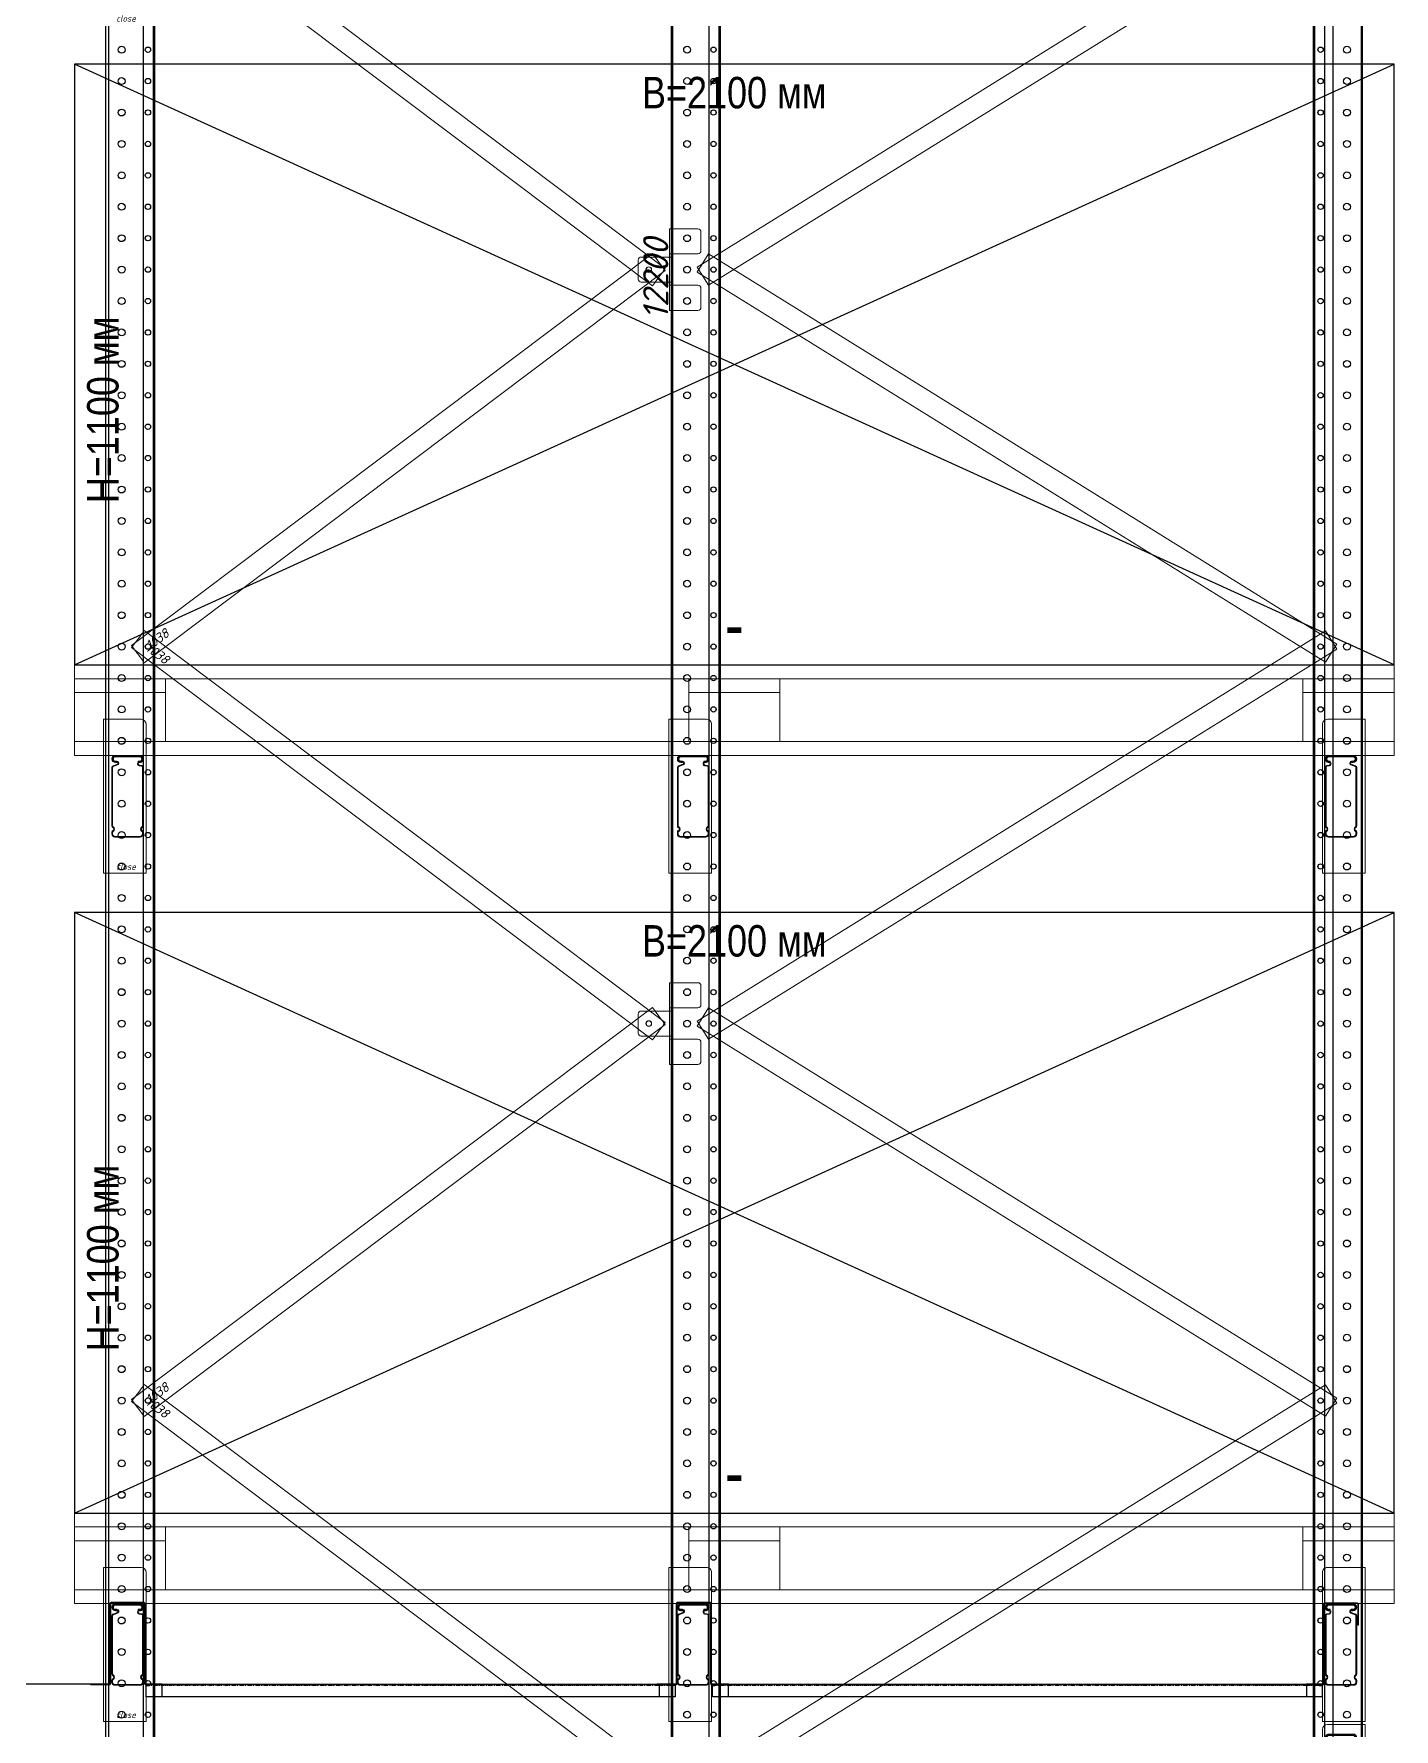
# Model space of a CAD drawing. Header units: millimetres. Extents: x 2140 to 223837, y 2113 to 170313.
# Drawn here: x 199643 to 201807, y 113522 to 116220 of the extents above; entities that cross this region are included whole.
import ezdxf

# ---------------------------------------------------------------- set-up
doc = ezdxf.new("R2010")
doc.units = ezdxf.units.MM
doc.linetypes.add('PHANTOM', pattern=[12.7, 6.35, -1.27, 1.27, -1.27, 1.27, -1.27])
doc.layers.add('0_ANNOT_Dimensions', color=7, linetype='Continuous')
doc.layers.add('2.Стойка', color=7, linetype='Continuous')
for name, color, linetype, lineweight in [('1.Балка', 5, 'Continuous', 0), ('20.Груз', 7, 'Continuous', 0), ('25.Размера', 7, 'Continuous', 0), ('42.Наращиватель рамы', 7, 'Continuous', 0), ('7.Поддон', 32, 'Continuous', 0), ('9.Раскосы', 7, 'Continuous', 0)]:
    doc.layers.add(name, color=color, linetype=linetype, lineweight=lineweight)
doc.styles.add('Arial Narrow', font='ARIALN.TTF')
doc.styles.add('GOST', font='isocpeur.ttf')
doc.styles.add('Курсив', font='isocpeui.ttf')
doc.dimstyles.new('80', dxfattribs={"dimtxt": 80, "dimasz": 80, "dimexe": 0.18, "dimexo": 0, "dimgap": 20, "dimtad": 1, "dimdec": 0, "dimzin": 0, "dimdsep": 46, "dimtxsty": 'Курсив', "dimcen": 0.09, "dimadec": 0, "dimazin": 0, "dimtfac": 1, "dimtdec": 0, "dimtofl": 0, "dimtmove": 0, "dimatfit": 3, "dimfxl": 0.18, "dimtolj": 1, "dimtzin": 0, "dimarcsym": 0})
doc.dimstyles.new('blok40', dxfattribs={"dimtxt": 40, "dimasz": 80, "dimexe": 0.18, "dimexo": 0, "dimgap": 5, "dimtad": 1, "dimtoh": 1, "dimdec": 0, "dimzin": 0, "dimdsep": 46, "dimtxsty": 'GOST', "dimblk": 'NONE', "dimcen": 0.09, "dimse1": 1, "dimse2": 1, "dimsd1": 1, "dimsd2": 1, "dimadec": 0, "dimazin": 0, "dimtfac": 1, "dimtdec": 0, "dimtofl": 0, "dimtmove": 0, "dimatfit": 2, "dimldrblk": 'NONE', "dimfxl": 0.18, "dimtolj": 1, "dimtzin": 0, "dimarcsym": 0})
doc.dimstyles.new('Рзм блок', dxfattribs={"dimtxt": 40, "dimasz": 80, "dimexe": 0.18, "dimexo": 0, "dimgap": 5, "dimtad": 1, "dimtoh": 1, "dimdec": 0, "dimzin": 0, "dimdsep": 46, "dimtxsty": 'Курсив', "dimblk": 'NONE', "dimcen": 0.09, "dimse1": 1, "dimse2": 1, "dimsd1": 1, "dimsd2": 1, "dimadec": 0, "dimazin": 0, "dimtfac": 1, "dimtdec": 0, "dimtofl": 0, "dimtmove": 0, "dimatfit": 2, "dimldrblk": 'NONE', "dimfxl": 0.18, "dimtolj": 1, "dimtzin": 0, "dimarcsym": 0})

# ---------------------------------------------------------------- blocks, each defined once
blk = doc.blocks.new('*D453')
at = {"layer": 'Defpoints', "color": 0, "linetype": 'ByBlock', "transparency": 16777216}
for p in [(0, 12204), (0, 12204), (0, 4)]:
    blk.add_point(p, dxfattribs=at)
at = {"layer": 'Defpoints', "color": 0, "linetype": 'ByBlock', "transparency": 16777216, "insert": (-25, 6104), "char_height": 40, "attachment_point": 5, "rotation": 90, "style": 'Курсив'}
blk.add_mtext('\\A1;12200', dxfattribs=at)
blk = doc.blocks.new('_None')
blk = doc.blocks.new('*U515')
at = {"color": 0, "linetype": 'Continuous', "lineweight": 25}
for p, q in [((0, 0), (0, 12200)), ((4.5, 0), (4.5, 12200)), ((60.1, 0), (60.1, 12200)), ((76, 0), (76, 12200)), ((78, 0), (78, 12200))]:
    blk.add_line(p, q, dxfattribs=at)
for centre, radius in [((25, 6465), 5.5), ((67, 6465), 4.25), ((25, 6415), 5.5), ((67, 6415), 4.25), ((25, 6365), 5.5), ((67, 6365), 4.25), ((25, 6315), 5.5), ((67, 6315), 4.25), ((25, 6265), 5.5), ((67, 6265), 4.25), ((25, 6215), 5.5), ((67, 6215), 4.25), ((25, 6165), 5.5), ((67, 6165), 4.25), ((25, 6115), 5.5), ((67, 6115), 4.25), ((25, 6065), 5.5), ((67, 6065), 4.25), ((25, 6015), 5.5), ((67, 6015), 4.25), ((25, 5965), 5.5), ((67, 5965), 4.25), ((25, 5915), 5.5), ((67, 5915), 4.25), ((25, 5865), 5.5), ((67, 5865), 4.25), ((25, 5815), 5.5), ((67, 5815), 4.25), ((25, 5765), 5.5), ((67, 5765), 4.25), ((25, 5715), 5.5), ((67, 5715), 4.25), ((25, 5665), 5.5), ((67, 5665), 4.25), ((25, 5615), 5.5), ((67, 5615), 4.25), ((25, 5565), 5.5), ((67, 5565), 4.25), ((25, 5515), 5.5), ((67, 5515), 4.25), ((25, 5465), 5.5), ((67, 5465), 4.25), ((25, 5415), 5.5), ((67, 5415), 4.25), ((25, 5365), 5.5), ((67, 5365), 4.25), ((25, 5315), 5.5), ((67, 5315), 4.25), ((25, 5265), 5.5), ((67, 5265), 4.25), ((25, 5215), 5.5), ((67, 5215), 4.25), ((25, 5165), 5.5), ((67, 5165), 4.25), ((25, 5115), 5.5), ((67, 5115), 4.25), ((25, 5065), 5.5), ((67, 5065), 4.25), ((25, 5015), 5.5), ((67, 5015), 4.25), ((25, 4965), 5.5), ((67, 4965), 4.25), ((25, 4915), 5.5), ((67, 4915), 4.25), ((25, 4865), 5.5), ((67, 4865), 4.25), ((25, 4815), 5.5), ((67, 4815), 4.25), ((25, 4765), 5.5), ((67, 4765), 4.25), ((25, 4715), 5.5), ((67, 4715), 4.25), ((25, 4665), 5.5), ((67, 4665), 4.25), ((25, 4615), 5.5), ((67, 4615), 4.25), ((25, 4565), 5.5), ((67, 4565), 4.25), ((25, 4515), 5.5), ((67, 4515), 4.25), ((25, 4465), 5.5), ((67, 4465), 4.25), ((25, 4415), 5.5), ((67, 4415), 4.25), ((25, 4365), 5.5), ((67, 4365), 4.25), ((25, 4315), 5.5), ((67, 4315), 4.25), ((25, 4265), 5.5), ((67, 4265), 4.25), ((25, 4215), 5.5), ((67, 4215), 4.25), ((25, 4165), 5.5), ((67, 4165), 4.25), ((25, 4115), 5.5), ((67, 4115), 4.25), ((25, 4065), 5.5), ((67, 4065), 4.25), ((25, 4015), 5.5), ((67, 4015), 4.25), ((25, 3965), 5.5), ((67, 3965), 4.25), ((25, 3915), 5.5), ((67, 3915), 4.25), ((25, 3865), 5.5), ((67, 3865), 4.25), ((25, 3815), 5.5), ((67, 3815), 4.25)]:
    blk.add_circle(centre, radius, dxfattribs=at)
blk = doc.blocks.new('*D428')
at = {"layer": 'Defpoints', "color": 0, "linetype": 'ByBlock', "transparency": 16777216}
for p in [(23.2, 2.4), (23.2, 2.4), (-802.8, -625.6)]:
    blk.add_point(p, dxfattribs=at)
at = {"layer": 'Defpoints', "color": 0, "linetype": 'ByBlock', "transparency": 16777216, "insert": (-782.1, -588.2), "char_height": 15, "attachment_point": 5, "rotation": 36.9733, "style": 'Курсив'}
blk.add_mtext('\\A1;1038', dxfattribs=at)
blk = doc.blocks.new('*D426')
at = {"layer": 'Defpoints', "color": 0, "linetype": 'ByBlock', "transparency": 16777216}
for p in [(-823.2, 598.4), (8.8, -21.6), (8.8, -21.6)]:
    blk.add_point(p, dxfattribs=at)
at = {"layer": 'Defpoints', "color": 0, "linetype": 'ByBlock', "transparency": 16777216, "insert": (-781.5, 589), "char_height": 15, "attachment_point": 5, "rotation": 323.0267, "style": 'Курсив'}
blk.add_mtext('\\A1;1038', dxfattribs=at)
blk = doc.blocks.new('*U461')
at = {"color": 0, "linetype": 'ByBlock'}
for p, q in [((-22, 10), (-22, -20)), ((23, 15), (-17, 15)), ((23, 15), (28, 15)), ((25.5, 15), (25.5, -25)), ((28, 15), (28, -25)), ((-17, -25), (23, -25)), ((28, -25), (23, -25)), ((25.5, -25), (25.5, -30)), ((28, -25), (28, -30)), ((25.5, -30), (30.5, -30)), ((25.5, -70), (25.5, -30)), ((28, -70), (28, -30)), ((73, -30), (30.5, -30)), ((78, -65), (78, -35)), ((-22, -80), (-22, -110)), ((23, -75), (-17, -75)), ((23, -75), (28, -75)), ((30.5, -70), (25.5, -70)), ((25.5, -70), (25.5, -75)), ((25.5, -75), (25.5, -115)), ((28, -70), (28, -75)), ((28, -75), (28, -115)), ((30.5, -70), (73, -70)), ((-17, -115), (23, -115)), ((28, -115), (23, -115))]:
    blk.add_line(p, q, dxfattribs=at)
for centre, radius in [((0, 0), 5.5), ((61, -50), 4.5), ((0, -100), 5.5)]:
    blk.add_circle(centre, radius, dxfattribs=at)
for centre, start, end in [((-17, 10), 90, 180), ((-17, -20), 180, 270), ((73, -35), 0, 90), ((-17, -80), 90, 180), ((73, -65), 270, 0), ((-17, -110), 180, 270)]:
    blk.add_arc(centre, 5, start, end, dxfattribs=at)
blk = doc.blocks.new('*U895')
at = {"layer": '42.Наращиватель рамы', "linetype": 'ByBlock', "rotation": 180}
blk.add_blockref('*U461', (29, -50), dxfattribs=at)
blk = doc.blocks.new('*U892')
at = {"color": 0, "linetype": 'ByBlock', "lineweight": -2, "transparency": 16777216}
for p in [(0, 6000), (0, 4800)]:
    blk.add_blockref('*U895', p, dxfattribs=at)
blk = doc.blocks.new('*U922')
at = {"layer": '1.Балка', "color": 0, "linetype": 'ByBlock'}
for p, q in [((-9.8, -23.2), (28.8, -23.2)), ((-9.8, -24.4), (-9.8, -23.2)), ((-9.8, -24.4), (28.8, -24.4)), ((-9.8, -24.4), (28.8, -24.4)), ((-9.8, -25.6), (-9.8, -24.4)), ((-9.8, -25.6), (28.8, -25.6)), ((28.8, -23.2), (28.8, -24.4)), ((28.8, -24.4), (28.8, -25.6)), ((1059.8, -23.2), (1021.2, -23.2)), ((1021.2, -23.2), (1021.2, -24.4)), ((1059.8, -24.4), (1021.2, -24.4)), ((1059.8, -24.4), (1021.2, -24.4)), ((1021.2, -24.4), (1021.2, -25.6)), ((1059.8, -25.6), (1021.2, -25.6)), ((1059.8, -24.4), (1059.8, -23.2)), ((1059.8, -25.6), (1059.8, -24.4)), ((-15.5, -135.2), (-15.5, -42.5)), ((-15.5, -42.5), (-14.3, -42.5)), ((-14.3, -135.2), (-14.3, -42.5)), ((-14.2, -29.5), (-14.2, -29.5)), ((-13.5, -39.7), (-6.8, -37.2)), ((-13.1, -40.8), (-13.5, -39.7)), ((-13.1, -40.8), (-6.4, -38.4)), ((-7.5, -32.2), (-9.8, -32.2)), ((-9.8, -33.4), (-9.8, -32.2)), ((-7.5, -33.4), (-9.8, -33.4)), ((-7.5, -33.4), (-9.8, -33.4)), ((-9.8, -34.6), (-9.8, -33.4)), ((-7.5, -34.6), (-9.8, -34.6)), ((-7.5, -32.2), (-7.5, -33.4)), ((-7.5, -33.4), (-7.5, -34.6)), ((-6.8, -37.2), (-6.4, -38.4)), ((26.5, -33.4), (26.5, -32.2)), ((28.8, -32.2), (26.5, -32.2)), ((28.8, -33.4), (26.5, -33.4)), ((27.9, -39.7), (28.2, -38.5)), ((27.9, -39.7), (31.8, -40.4)), ((28.2, -38.5), (32, -39.2)), ((28.6, -34.6), (28.6, -33.4)), ((28.8, -32.2), (28.8, -33.4)), ((32, -39.2), (31.8, -40.4)), ((33.3, -42.2), (33.3, -135.2)), ((33.3, -42.2), (34.5, -42.2)), ((34.5, -42.2), (34.5, -135.2)), ((1015.5, -42.2), (1015.5, -135.2)), ((1016.7, -42.2), (1015.5, -42.2)), ((1016.7, -42.2), (1016.7, -135.2)), ((1017, -30.3), (1017, -30.3)), ((1021.8, -38.5), (1018, -39.2)), ((1018, -39.2), (1018.2, -40.4)), ((1022.1, -39.7), (1018.2, -40.4)), ((1021.2, -32.2), (1023.5, -32.2)), ((1021.2, -32.2), (1021.2, -33.4)), ((1021.2, -33.4), (1023.5, -33.4)), ((1021.4, -34.6), (1021.4, -33.4)), ((1022.1, -39.7), (1021.8, -38.5)), ((1023.5, -33.4), (1023.5, -32.2)), ((1056.8, -37.2), (1056.4, -38.4)), ((1063.1, -40.8), (1056.4, -38.4)), ((1063.5, -39.7), (1056.8, -37.2)), ((1057.5, -32.2), (1059.8, -32.2)), ((1057.5, -32.2), (1057.5, -33.4)), ((1057.5, -33.4), (1059.8, -33.4)), ((1057.5, -33.4), (1057.5, -34.6)), ((1057.5, -33.4), (1059.8, -33.4)), ((1057.5, -34.6), (1059.8, -34.6)), ((1059.8, -33.4), (1059.8, -32.2)), ((1059.8, -34.6), (1059.8, -33.4)), ((1063.1, -40.8), (1063.5, -39.7)), ((1064.3, -29.5), (1064.3, -29.5)), ((1064.3, -135.2), (1064.3, -42.5)), ((1065.5, -42.5), (1064.3, -42.5)), ((1065.5, -135.2), (1065.5, -42.5)), ((-14.3, -135.2), (-15.5, -135.2)), ((-15.5, -148.2), (-15.5, -145.5)), ((-15.5, -145.5), (-14.3, -145.5)), ((-14.3, -148.2), (-15.5, -148.2)), ((-14.3, -148.2), (-14.3, -145.5)), ((-14, -137.8), (-13.4, -136.7)), ((-14, -142.9), (-13.4, -144)), ((29.5, -152), (-10.5, -152)), ((-10.5, -153.2), (-10.5, -152)), ((29.5, -153.2), (-10.5, -153.2)), ((29.5, -152), (29.5, -153.2)), ((33, -137.8), (32.4, -136.7)), ((33, -142.9), (32.4, -144)), ((34.5, -135.2), (33.3, -135.2)), ((33.3, -145.5), (33.3, -148.2)), ((33.3, -145.5), (34.5, -145.5)), ((34.5, -148.2), (33.3, -148.2)), ((34.5, -145.5), (34.5, -148.2)), ((1015.5, -135.2), (1016.7, -135.2)), ((1015.5, -145.5), (1015.5, -148.2)), ((1016.7, -145.5), (1015.5, -145.5)), ((1015.5, -148.2), (1016.7, -148.2)), ((1016.7, -145.5), (1016.7, -148.2)), ((1017, -137.8), (1017.6, -136.7)), ((1017, -142.9), (1017.6, -144)), ((1020.5, -152), (1060.5, -152)), ((1020.5, -152), (1020.5, -153.2)), ((1020.5, -153.2), (1060.5, -153.2)), ((1060.5, -153.2), (1060.5, -152)), ((1064, -137.8), (1063.4, -136.7)), ((1064, -142.9), (1063.4, -144)), ((1064.3, -135.2), (1065.5, -135.2)), ((1064.3, -148.2), (1064.3, -145.5)), ((1065.5, -145.5), (1064.3, -145.5)), ((1064.3, -148.2), (1065.5, -148.2)), ((1065.5, -148.2), (1065.5, -145.5))]:
    blk.add_line(p, q, dxfattribs=at)
for points in [[(-29, 34.3), (-29, -210.7), (-21, -210.7), (39, -210.7), (39, 26.3, 0.414214), (31, 34.3), (-21, 34.3), (-29, 34.3), (-25, 34.3), (-25, -210.7)], [(1079, 34.3), (1079, -210.7), (1071, -210.7), (1011, -210.7), (1011, 26.3, -0.414214), (1019, 34.3), (1071, 34.3), (1079, 34.3), (1075, 34.3), (1075, -210.7)]]:
    blk.add_lwpolyline(points, format="xyb", dxfattribs=at)
for centre, radius, start, end in [((-9.8, -28.9), 5.71, 90, 270), ((-9.8, -28.9), 4.51, 90, 270), ((-9.8, -28.9), 4.5, 90, 270), ((-9.8, -28.9), 3.3, 90, 270), ((28.8, -28.9), 5.71, 267.83, 90), ((28.8, -28.9), 4.51, 267.83, 90), ((28.8, -28.9), 4.5, 270, 90), ((28.8, -28.9), 3.3, 270, 90), ((1021.2, -28.9), 5.71, 90, 272.17), ((1021.2, -28.9), 4.51, 90, 272.17), ((1021.2, -28.9), 4.5, 90, 270), ((1021.2, -28.9), 3.3, 90, 270), ((1059.8, -28.9), 5.71, 270, 90), ((1059.8, -28.9), 4.51, 270, 90), ((1059.8, -28.9), 4.5, 270, 90), ((1059.8, -28.9), 3.3, 270, 90), ((-12.5, -42.5), 3, 110, 180), ((-12.5, -42.5), 1.8, 110, 180), ((-7.5, -35.4), 3.2, 290, 90), ((-7.5, -35.4), 2, 290, 90), ((28.5, -36.6), 3.2, 87.83, 260), ((28.5, -36.6), 2, 87.83, 260), ((31.5, -42.2), 1.8, 0, 80), ((31.5, -42.2), 3, 0, 80), ((1018.5, -42.2), 3, 100, 180), ((1018.5, -42.2), 1.8, 100, 180), ((1021.5, -36.6), 3.2, 280, 92.17), ((1021.5, -36.6), 2, 280, 92.17), ((1057.5, -35.4), 3.2, 90, 250), ((1057.5, -35.4), 2, 90, 250), ((1062.5, -42.5), 1.8, 0, 70), ((1062.5, -42.5), 3, 0, 70), ((-12.5, -135.2), 3, 180, 240), ((-12.5, -145.5), 3, 120, 180), ((-10.5, -148.2), 5, 180, 270), ((-12.5, -135.2), 1.8, 180, 240), ((-12.5, -145.5), 1.8, 120, 180), ((-10.5, -148.2), 3.8, 180, 270), ((-15.5, -140.4), 3, 300, 60), ((-15.5, -140.4), 4.2, 300, 60), ((29.5, -148.2), 3.8, 270, 0), ((29.5, -148.2), 5, 270, 0), ((34.5, -140.4), 4.2, 120, 240), ((34.5, -140.4), 3, 120, 240), ((31.5, -135.2), 1.8, 300, 0), ((31.5, -145.5), 1.8, 0, 60), ((31.5, -135.2), 3, 300, 0), ((31.5, -145.5), 3, 0, 60), ((1018.5, -135.2), 3, 180, 240), ((1018.5, -145.5), 3, 120, 180), ((1020.5, -148.2), 5, 180, 270), ((1018.5, -135.2), 1.8, 180, 240), ((1018.5, -145.5), 1.8, 120, 180), ((1020.5, -148.2), 3.8, 180, 270), ((1015.5, -140.4), 3, 300, 60), ((1015.5, -140.4), 4.2, 300, 60), ((1060.5, -148.2), 3.8, 270, 0), ((1060.5, -148.2), 5, 270, 0), ((1065.5, -140.4), 4.2, 120, 240), ((1065.5, -140.4), 3, 120, 240), ((1062.5, -135.2), 1.8, 300, 0), ((1062.5, -145.5), 1.8, 0, 60), ((1062.5, -135.2), 3, 300, 0), ((1062.5, -145.5), 3, 0, 60)]:
    blk.add_arc(centre, radius, start, end, dxfattribs=at)
blk = doc.blocks.new('*D930')
at = {"layer": 'Defpoints', "color": 0, "transparency": 16777216}
for p in [(-29, -196.2), (-29, -210.3), (39, -193.1)]:
    blk.add_point(p, dxfattribs=at)
at = {"layer": '0_ANNOT_Dimensions', "color": 0, "transparency": 16777216, "insert": (7.2, -200.3), "char_height": 10, "attachment_point": 5, "style": 'Курсив'}
blk.add_mtext('\\A1;close', dxfattribs=at)
blk = doc.blocks.new('*D1195')
at = {"layer": 'Defpoints', "color": 0, "linetype": 'ByBlock', "transparency": 16777216}
for p in [(-1050, 1100), (-1050, 0), (-1050, 0)]:
    blk.add_point(p, dxfattribs=at)
at = {"layer": '20.Груз', "color": 0, "linetype": 'ByBlock', "transparency": 16777216, "insert": (-1004.5, 550), "char_height": 50, "attachment_point": 5, "rotation": 90, "style": 'Arial Narrow'}
blk.add_mtext('\\A1;H=1100 мм', dxfattribs=at)
blk = doc.blocks.new('*D1196')
at = {"layer": 'Defpoints', "color": 0, "linetype": 'ByBlock', "transparency": 16777216}
for p in [(-1050, 1100), (1050, 1100), (1050, 1100)]:
    blk.add_point(p, dxfattribs=at)
at = {"layer": '20.Груз', "color": 0, "linetype": 'ByBlock', "transparency": 16777216, "insert": (0, 1054.5), "char_height": 50, "attachment_point": 5, "style": 'Arial Narrow'}
blk.add_mtext('\\A1;B=2100 мм', dxfattribs=at)
blk = doc.blocks.new('*D1197')
at = {"layer": 'Defpoints', "color": 0, "linetype": 'ByBlock', "transparency": 16777216}
for p in [(0, 1100, 0), (0, 0, 0), (0, 0)]:
    blk.add_point(p, dxfattribs=at)
at = {"layer": '25.Размера', "color": 0, "linetype": 'ByBlock', "transparency": 16777216, "insert": (0, 208.6), "char_height": 80, "attachment_point": 5, "style": 'Arial Narrow'}
blk.add_mtext('\\A1;-', dxfattribs=at)
blk = doc.blocks.new('*U770')
h = blk.add_hatch(color=0)
h.dxf.hatch_style = 1
h.paths.add_polyline_path([(-14.3, 0, -0.315299), (-13.1, 1.7), (-6.4, 4.1, 0.8391), (-7.5, 10.3), (-9.8, 10.3, -1), (-9.8, 16.9), (28.8, 16.9, -1), (28.8, 10.3), (26.5, 10.3), (26.5, 9.1), (28.8, 9.1, 1), (28.8, 18.1), (-9.8, 18.1, 1), (-9.8, 9.1), (-7.5, 9.1, -0.8391), (-6.8, 5.3), (-13.5, 2.8, 0.315299), (-15.5, 0), (-15.5, -12.7, 0.267949), (-14, -15.3, -0.57735), (-14, -20.4, 0.267949), (-15.5, -23), (-15.5, -25.7, 0.414214), (-10.5, -30.7), (29.5, -30.7, 0.414214), (34.5, -25.7), (34.5, -23, 0.267949), (33, -20.4, -0.57735), (33, -15.3, 0.267949), (34.5, -12.7), (34.5, 0.3, 0.36397), (32, 3.3), (28.2, 4, -0.933903), (28.6, 7.9, 1.019119), (28.8, 19.3), (-9.8, 19.3, 1), (-9.8, 7.9), (-7.5, 7.9), (-7.5, 9.1), (-9.8, 9.1, -1), (-9.8, 18.1), (28.8, 18.1, -1.019119), (28.6, 9.1, 0.933903), (27.9, 2.8), (31.8, 2.1, -0.36397), (33.3, 0.3), (33.3, -12.7, -0.267949), (32.4, -14.2, 0.57735), (32.4, -21.5, -0.267949), (33.3, -23), (33.3, -25.7, -0.414214), (29.5, -29.5), (-10.5, -29.5, -0.414214), (-14.3, -25.7), (-14.3, -23, -0.267949), (-13.4, -21.5, 0.57735), (-13.4, -14.2, -0.267949), (-14.3, -12.7)])
at = {"color": 9, "true_color": 0xc7c8ca}
for centre in [(0, 50), (0, 0)]:
    blk.add_circle(centre, 5.5, dxfattribs=at)
at = {"layer": '1.Балка', "color": 0, "linetype": 'ByBlock'}
for p, q in [((-29, -145.7), (-29, 34.3)), ((-29, 34.3), (-21, 34.3)), ((-25, 34.3), (-25, -145.7)), ((31, 34.3), (-21, 34.3)), ((-15.5, -12.7), (-15.5, 0)), ((-14.3, -12.7), (-14.3, 0)), ((-14.2, 13), (-14.2, 13)), ((-13.5, 2.8), (-6.8, 5.3)), ((-13.1, 1.7), (-6.4, 4.1)), ((-9.8, 19.3), (28.8, 19.3)), ((-9.8, 18.1), (28.8, 18.1)), ((-9.8, 18.1), (28.8, 18.1)), ((-9.8, 16.9), (28.8, 16.9)), ((-7.5, 10.3), (-9.8, 10.3)), ((-7.5, 9.1), (-9.8, 9.1)), ((-7.5, 9.1), (-9.8, 9.1)), ((-7.5, 7.9), (-9.8, 7.9)), ((-7.5, 9.1), (-7.5, 7.9)), ((26.5, 9.1), (26.5, 10.3)), ((28.8, 10.3), (26.5, 10.3)), ((28.8, 9.1), (26.5, 9.1)), ((27.9, 2.8), (31.8, 2.1)), ((28.2, 4), (32, 3.3)), ((33.1, 12.2), (33.1, 12.2)), ((33.3, 0.3), (33.3, -12.7)), ((34.5, 0.3), (34.5, -12.7)), ((39, -145.7), (39, 26.3)), ((-15.5, -25.7), (-15.5, -23)), ((-14.3, -25.7), (-14.3, -23)), ((33.3, -23), (33.3, -25.7)), ((34.5, -23), (34.5, -25.7)), ((29.5, -29.5), (-10.5, -29.5)), ((29.5, -30.7), (-10.5, -30.7)), ((-21, -145.7), (-29, -145.7)), ((39, -145.7), (-21, -145.7))]:
    blk.add_line(p, q, dxfattribs=at)
for centre, radius, start, end in [((31, 26.3), 8, 0, 90), ((-9.8, 13.6), 5.71, 90, 270), ((-12.5, 0), 3, 110, 180), ((-9.8, 13.6), 4.51, 90, 270), ((-9.8, 13.6), 4.5, 90, 270), ((-12.5, 0), 1.8, 110, 180), ((-9.8, 13.6), 3.3, 90, 270), ((-7.5, 7.1), 3.2, 290, 90), ((-7.5, 7.1), 2, 290, 90), ((28.5, 5.9), 3.2, 87.83, 260), ((28.5, 5.9), 2, 87.83, 260), ((28.8, 13.6), 5.71, 267.83, 90), ((28.8, 13.6), 4.51, 267.83, 90), ((28.8, 13.6), 4.5, 270, 90), ((28.8, 13.6), 3.3, 270, 90), ((31.5, 0.3), 1.8, 0, 80), ((31.5, 0.3), 3, 0, 80), ((-12.5, -12.7), 3, 180, 240), ((-12.5, -23), 3, 120, 180), ((-10.5, -25.7), 5, 180, 270), ((-12.5, -12.7), 1.8, 180, 240), ((-12.5, -23), 1.8, 120, 180), ((-10.5, -25.7), 3.8, 180, 270), ((-15.5, -17.9), 3, 300, 60), ((-15.5, -17.9), 4.2, 300, 60), ((29.5, -25.7), 3.8, 270, 0), ((29.5, -25.7), 5, 270, 0), ((34.5, -17.9), 4.2, 120, 240), ((34.5, -17.9), 3, 120, 240), ((31.5, -12.7), 1.8, 300, 0), ((31.5, -23), 1.8, 0, 60), ((31.5, -12.7), 3, 300, 0), ((31.5, -23), 3, 0, 60)]:
    blk.add_arc(centre, radius, start, end, dxfattribs=at)
blk = doc.blocks.new('*U1548')
at = {"layer": '1.Балка', "color": 3}
blk.add_blockref('*U770', (-5, 70.1), dxfattribs=at)
blk = doc.blocks.new('*U1549')
at = {"color": 0, "linetype": 'ByBlock', "lineweight": -2, "transparency": 16777216}
for p in [(0, 4000), (0, 0)]:
    blk.add_blockref('*U1548', p, dxfattribs=at)
blk = doc.blocks.new('экр1')
at = {"color": 0, "linetype": 'Continuous', "lineweight": 25}
for p, q in [((-1003.8, 0.8), (-1055.8, 0.8)), ((-1003.8, 0), (-1055.8, 0)), ((26, 0.8), (-26, 0.8)), ((26, 0), (-26, 0)), ((-1057.8, -1.2), (-1057.8, -127.2)), ((-1057, -1.2), (-1057, -127.2)), ((-1002.6, -127.2), (-1002.6, -1.2)), ((-1001.8, -127.2), (-1001.8, -1.2)), ((-28, -1.2), (-28, -127.2)), ((-27.2, -1.2), (-27.2, -127.2)), ((27.2, -34.2), (27.2, -1.2)), ((28, -34.2), (28, -1.2)), ((28, -34.2), (27.2, -34.2)), ((-1088, -129.2), (-1088, -128.4)), ((-1059, -128.4), (-1088, -128.4)), ((-1059, -129.2), (-1088, -129.2)), ((-974.8, -128.4), (-1000.6, -128.4)), ((-974.8, -129.2), (-1000.6, -129.2)), ((-999.9, -129.2), (-999.9, -130.4)), ((-999.9, -148.4), (-999.9, -130.4)), ((-974.8, -130.4), (-974.8, -128.4)), ((-974.8, -128.4), (-55, -128.4)), ((-974.8, -148.4), (-974.8, -130.4)), ((-55, -128.4), (-55, -130.4)), ((-29.2, -128.4), (-55, -128.4)), ((-29.2, -129.2), (-55, -129.2)), ((-55, -130.4), (-55, -148.4)), ((-29.9, -130.4), (-29.9, -129.2)), ((-29.9, -130.4), (-29.9, -148.4)), ((-974.8, -148.4), (-999.9, -148.4)), ((-55, -148.4), (-974.8, -148.4)), ((-29.9, -148.4), (-55, -148.4))]:
    blk.add_line(p, q, dxfattribs=at)
at = {"color": 0, "linetype": 'PHANTOM', "lineweight": 18}
for p, q in [((-1055.8, 0.8), (-1055.8, 0)), ((-1003.8, 0), (-1003.8, 0.8)), ((-26, 0.8), (-26, 0)), ((26, 0), (26, 0.8)), ((-1057, -1.2), (-1057.8, -1.2)), ((-1001.8, -1.2), (-1002.6, -1.2)), ((-27.2, -1.2), (-28, -1.2)), ((28, -1.2), (27.2, -1.2)), ((-1059, -129.2), (-1059, -128.4)), ((-1057.8, -127.2), (-1057, -127.2)), ((-1002.6, -127.2), (-1001.8, -127.2)), ((-1000.6, -128.4), (-1000.6, -129.2)), ((-999.9, -130.4), (-974.8, -130.4)), ((-55, -130.4), (-974.8, -130.4)), ((-55, -130.4), (-29.9, -130.4)), ((-29.2, -129.2), (-29.2, -128.4)), ((-28, -127.2), (-27.2, -127.2))]:
    blk.add_line(p, q, dxfattribs=at)
at = {"color": 0, "linetype": 'Continuous', "lineweight": 25}
for centre, radius, start, end in [((-1055.8, -1.2), 2, 90, 180), ((-1055.8, -1.2), 1.2, 90, 180), ((-1003.8, -1.2), 2, 0, 90), ((-1003.8, -1.2), 1.2, 0, 90), ((-26, -1.2), 2, 90, 180), ((-26, -1.2), 1.2, 90, 180), ((26, -1.2), 2, 0, 90), ((26, -1.2), 1.2, 0, 90), ((-1059, -127.2), 2, 270, 0), ((-1059, -127.2), 1.2, 270, 0), ((-1000.6, -127.2), 2, 180, 270), ((-1000.6, -127.2), 1.2, 180, 270), ((-29.2, -127.2), 2, 270, 0), ((-29.2, -127.2), 1.2, 270, 0)]:
    blk.add_arc(centre, radius, start, end, dxfattribs=at)
blk = doc.blocks.new('эк2')
at = {"color": 0, "linetype": 'Continuous', "lineweight": 25}
for p, q in [((-875.2, 0.8), (-927.2, 0.8)), ((-875.2, 0), (-927.2, 0)), ((26, 0.8), (-26, 0.8)), ((26, 0), (-26, 0)), ((-929.2, -1.2), (-929.2, -128)), ((-928.4, -1.2), (-928.4, -128)), ((-874, -128), (-874, -1.2)), ((-873.2, -128), (-873.2, -1.2)), ((-28, -1.2), (-28, -128)), ((-27.2, -1.2), (-27.2, -128)), ((27.2, -34.2), (27.2, -1.2)), ((28, -34.2), (28, -1.2)), ((28, -34.2), (27.2, -34.2)), ((-959.4, -130), (-959.4, -129.2)), ((-930.4, -129.2), (-959.4, -129.2)), ((-930.4, -130), (-959.4, -130)), ((-846.2, -129.2), (-872, -129.2)), ((-846.2, -130), (-872, -130)), ((-871.3, -130), (-871.3, -131.2)), ((-871.3, -149.2), (-871.3, -131.2)), ((-846.2, -131.2), (-846.2, -129.2)), ((-846.2, -129.2), (-55, -129.2)), ((-846.2, -149.2), (-846.2, -131.2)), ((-55, -129.2), (-55, -131.2)), ((-29.2, -129.2), (-55, -129.2)), ((-29.2, -130), (-55, -130)), ((-55, -131.2), (-55, -149.2)), ((-29.9, -131.2), (-29.9, -130)), ((-29.9, -131.2), (-29.9, -149.2)), ((-846.2, -149.2), (-871.3, -149.2)), ((-55, -149.2), (-846.2, -149.2)), ((-29.9, -149.2), (-55, -149.2))]:
    blk.add_line(p, q, dxfattribs=at)
at = {"color": 0, "linetype": 'PHANTOM', "lineweight": 18}
for p, q in [((-927.2, 0.8), (-927.2, 0)), ((-875.2, 0), (-875.2, 0.8)), ((-26, 0.8), (-26, 0)), ((26, 0), (26, 0.8)), ((-928.4, -1.2), (-929.2, -1.2)), ((-873.2, -1.2), (-874, -1.2)), ((-27.2, -1.2), (-28, -1.2)), ((28, -1.2), (27.2, -1.2)), ((-930.4, -130), (-930.4, -129.2)), ((-929.2, -128), (-928.4, -128)), ((-874, -128), (-873.2, -128)), ((-872, -129.2), (-872, -130)), ((-871.3, -131.2), (-846.2, -131.2)), ((-55, -131.2), (-846.2, -131.2)), ((-55, -131.2), (-29.9, -131.2)), ((-29.2, -130), (-29.2, -129.2)), ((-28, -128), (-27.2, -128))]:
    blk.add_line(p, q, dxfattribs=at)
at = {"color": 0, "linetype": 'Continuous', "lineweight": 25}
for centre, radius, start, end in [((-927.2, -1.2), 2, 90, 180), ((-927.2, -1.2), 1.2, 90, 180), ((-875.2, -1.2), 2, 0, 90), ((-875.2, -1.2), 1.2, 0, 90), ((-26, -1.2), 2, 90, 180), ((-26, -1.2), 1.2, 90, 180), ((26, -1.2), 2, 0, 90), ((26, -1.2), 1.2, 0, 90), ((-930.4, -128), 2, 270, 0), ((-930.4, -128), 1.2, 270, 0), ((-872, -128), 2, 180, 270), ((-872, -128), 1.2, 180, 270), ((-29.2, -128), 2, 270, 0), ((-29.2, -128), 1.2, 270, 0)]:
    blk.add_arc(centre, radius, start, end, dxfattribs=at)
blk = doc.blocks.new('*U1724')
at = {"color": 6}
blk.add_lwpolyline([(-95, -54), (95, -54), (95, -55), (-95, -55)], close=True, dxfattribs=at)
for name, p in [('эк2', (1035.7, 74.2)), ('экр1', (2065.5, 73.4))]:
    blk.add_blockref(name, p, dxfattribs=at)
blk = doc.blocks.new('*U1725')
at = {"color": 0, "linetype": 'ByBlock', "lineweight": -2, "transparency": 16777216}
blk.add_blockref('*U1724', (0, 0), dxfattribs=at)
blk = doc.blocks.new('*U452')
at = {"color": 0, "linetype": 'ByBlock'}
for p, q in [((0, 4), (0, 12204)), ((2, 4), (2, 12204)), ((60.1, 4), (60.1, 12204)), ((76, 4), (76, 12204)), ((78, 4), (78, 12204)), ((1022, 4), (1022, 12204)), ((1024, 4), (1024, 12204)), ((1039.9, 4), (1039.9, 12204)), ((1053.2, 4), (1053.2, 12204)), ((1098, 4), (1098, 12204)), ((1100, 4), (1100, 12204))]:
    blk.add_line(p, q, dxfattribs=at)
for centre, radius in [((25, 6469), 5.5), ((67, 6469), 4.25), ((1033, 6469), 4.25), ((1075, 6469), 5.5), ((25, 6419), 5.5), ((67, 6419), 4.25), ((1033, 6419), 4.25), ((1075, 6419), 5.5), ((25, 6369), 5.5), ((67, 6369), 4.25), ((1033, 6369), 4.25), ((1075, 6369), 5.5), ((25, 6319), 5.5), ((67, 6319), 4.25), ((1033, 6319), 4.25), ((1075, 6319), 5.5), ((25, 6269), 5.5), ((67, 6269), 4.25), ((1033, 6269), 4.25), ((1075, 6269), 5.5), ((25, 6219), 5.5), ((67, 6219), 4.25), ((1033, 6219), 4.25), ((1075, 6219), 5.5), ((25, 6169), 5.5), ((67, 6169), 4.25), ((1033, 6169), 4.25), ((1075, 6169), 5.5), ((25, 6119), 5.5), ((1075, 6119), 5.5), ((67, 6119), 4.25), ((1033, 6119), 4.25), ((25, 6069), 5.5), ((67, 6069), 4.25), ((1033, 6069), 4.25), ((1075, 6069), 5.5), ((25, 6019), 5.5), ((67, 6019), 4.25), ((1033, 6019), 4.25), ((1075, 6019), 5.5), ((25, 5969), 5.5), ((67, 5969), 4.25), ((1033, 5969), 4.25), ((1075, 5969), 5.5), ((25, 5919), 5.5), ((67, 5919), 4.25), ((1033, 5919), 4.25), ((1075, 5919), 5.5), ((25, 5869), 5.5), ((67, 5869), 4.25), ((1033, 5869), 4.25), ((1075, 5869), 5.5), ((25, 5819), 5.5), ((67, 5819), 4.25), ((1033, 5819), 4.25), ((1075, 5819), 5.5), ((25, 5769), 5.5), ((1075, 5769), 5.5), ((67, 5769), 4.25), ((1033, 5769), 4.25), ((25, 5719), 5.5), ((67, 5719), 4.25), ((1033, 5719), 4.25), ((1075, 5719), 5.5), ((25, 5669), 5.5), ((67, 5669), 4.25), ((1033, 5669), 4.25), ((1075, 5669), 5.5), ((25, 5619), 5.5), ((67, 5619), 4.25), ((1033, 5619), 4.25), ((1075, 5619), 5.5), ((25, 5569), 5.5), ((67, 5569), 4.25), ((1033, 5569), 4.25), ((1075, 5569), 5.5), ((25, 5519), 5.5), ((67, 5519), 4.25), ((1033, 5519), 4.25), ((1075, 5519), 5.5), ((25, 5469), 5.5), ((67, 5469), 4.25), ((1033, 5469), 4.25), ((1075, 5469), 5.5), ((25, 5419), 5.5), ((67, 5419), 4.25), ((1033, 5419), 4.25), ((1075, 5419), 5.5), ((25, 5369), 5.5), ((67, 5369), 4.25), ((1033, 5369), 4.25), ((1075, 5369), 5.5), ((25, 5319), 5.5), ((67, 5319), 4.25), ((1033, 5319), 4.25), ((1075, 5319), 5.5), ((25, 5269), 5.5), ((67, 5269), 4.25), ((1033, 5269), 4.25), ((1075, 5269), 5.5), ((25, 5219), 5.5), ((67, 5219), 4.25), ((1033, 5219), 4.25), ((1075, 5219), 5.5), ((25, 5169), 5.5), ((67, 5169), 4.25), ((1033, 5169), 4.25), ((1075, 5169), 5.5), ((25, 5119), 5.5), ((67, 5119), 4.25), ((1033, 5119), 4.25), ((1075, 5119), 5.5), ((25, 5069), 5.5), ((67, 5069), 4.25), ((1033, 5069), 4.25), ((1075, 5069), 5.5), ((25, 5019), 5.5), ((67, 5019), 4.25), ((1033, 5019), 4.25), ((1075, 5019), 5.5), ((25, 4969), 5.5), ((67, 4969), 4.25), ((1033, 4969), 4.25), ((1075, 4969), 5.5), ((25, 4919), 5.5), ((67, 4919), 4.25), ((1033, 4919), 4.25), ((1075, 4919), 5.5), ((25, 4869), 5.5), ((67, 4869), 4.25), ((1033, 4869), 4.25), ((1075, 4869), 5.5), ((25, 4819), 5.5), ((67, 4819), 4.25), ((1033, 4819), 4.25), ((1075, 4819), 5.5), ((25, 4769), 5.5), ((67, 4769), 4.25), ((1033, 4769), 4.25), ((1075, 4769), 5.5), ((25, 4719), 5.5), ((67, 4719), 4.25), ((1033, 4719), 4.25), ((1075, 4719), 5.5), ((25, 4669), 5.5), ((67, 4669), 4.25), ((1033, 4669), 4.25), ((1075, 4669), 5.5), ((25, 4619), 5.5), ((67, 4619), 4.25), ((1033, 4619), 4.25), ((1075, 4619), 5.5), ((25, 4569), 5.5), ((67, 4569), 4.25), ((1033, 4569), 4.25), ((1075, 4569), 5.5), ((25, 4519), 5.5), ((67, 4519), 4.25), ((1033, 4519), 4.25), ((1075, 4519), 5.5), ((25, 4469), 5.5), ((67, 4469), 4.25), ((1033, 4469), 4.25), ((1075, 4469), 5.5), ((25, 4419), 5.5), ((67, 4419), 4.25), ((1033, 4419), 4.25), ((1075, 4419), 5.5), ((25, 4369), 5.5), ((67, 4369), 4.25), ((1033, 4369), 4.25), ((1075, 4369), 5.5), ((25, 4319), 5.5), ((67, 4319), 4.25), ((1033, 4319), 4.25), ((1075, 4319), 5.5), ((25, 4269), 5.5), ((67, 4269), 4.25), ((1033, 4269), 4.25), ((1075, 4269), 5.5), ((25, 4219), 5.5), ((67, 4219), 4.25), ((1033, 4219), 4.25), ((1075, 4219), 5.5), ((25, 4169), 5.5), ((67, 4169), 4.25), ((1033, 4169), 4.25), ((1075, 4169), 5.5), ((25, 4119), 5.5), ((67, 4119), 4.25), ((1033, 4119), 4.25), ((1075, 4119), 5.5), ((25, 4069), 5.5), ((1075, 4069), 5.5), ((67, 4069), 4.25), ((1033, 4069), 4.25), ((25, 4019), 5.5), ((67, 4019), 4.25), ((1033, 4019), 4.25), ((1075, 4019), 5.5), ((25, 3969), 5.5), ((67, 3969), 4.25), ((1033, 3969), 4.25), ((1075, 3969), 5.5), ((25, 3919), 5.5), ((67, 3919), 4.25), ((1033, 3919), 4.25), ((1075, 3919), 5.5), ((25, 3869), 5.5), ((67, 3869), 4.25), ((1033, 3869), 4.25), ((1075, 3869), 5.5), ((25, 3819), 5.5), ((67, 3819), 4.25), ((1033, 3819), 4.25), ((1075, 3819), 5.5)]:
    blk.add_circle(centre, radius, dxfattribs=at)
at = {"layer": '9.Раскосы', "color": 0, "linetype": 'ByBlock'}
for p, q in [((1040.9, 6744), (41, 6122.9)), ((1058.9, 6715.1), (58.9, 6094)), ((41.1, 6115.1), (59.1, 6144)), ((1059, 5522.9), (59.1, 6144)), ((41, 6122.9), (58.9, 6094)), ((1041.1, 5494), (41.1, 6115.1)), ((1040.9, 5544), (41, 4922.9)), ((1040.9, 5544), (1058.9, 5515.1)), ((1058.9, 5515.1), (58.9, 4894)), ((1041.1, 5494), (1059, 5522.9)), ((41.1, 4915.1), (59, 4944)), ((1059, 4322.9), (59, 4944)), ((41, 4922.9), (58.9, 4894)), ((1041.1, 4294), (41.1, 4915.1)), ((1041, 4344), (41, 3722.9)), ((1041, 4344), (1058.9, 4315.1)), ((1041.1, 4294), (1059, 4322.9)), ((1058.9, 4315.1), (58.9, 3694))]:
    blk.add_line(p, q, dxfattribs=at)
at = {"layer": 'Defpoints', "color": 0, "linetype": 'ByBlock'}
dim = blk.add_linear_dim(base=(0, 12204), p1=(0, 4), p2=(0, 12204), angle=90, dimstyle='Рзм блок', dxfattribs=at)
dim.commit()
dim.dimension.update_dxf_attribs({"geometry": '*D453', "text_midpoint": (-25, 6104)})
blk = doc.blocks.new('*U427')
at = {"layer": '9.Раскосы', "color": 0, "linetype": 'ByBlock'}
for p, q in [((-823.2, -598.4), (5.8, 25.6)), ((7.3, 23.6), (5.8, 25.6)), ((8.9, 21.4), (7.3, 23.6)), ((9.9, 20.1), (8.9, 21.4)), ((10.7, 19.1), (9.9, 20.1)), ((11.6, 17.8), (10.7, 19.1)), ((20.3, 6.2), (11.6, 17.8)), ((21.3, 5), (20.3, 6.2)), ((22.1, 3.9), (21.3, 5)), ((23, 2.7), (22.1, 3.9)), ((24.7, 0.4), (23, 2.7)), ((26.2, -1.6), (24.7, 0.4)), ((-802.8, -625.6), (26.2, -1.6)), ((-821.7, -600.4), (-823.2, -598.4)), ((-820, -602.7), (-821.7, -600.4)), ((-819.1, -603.9), (-820, -602.7)), ((-818.3, -605), (-819.1, -603.9)), ((-817.3, -606.2), (-818.3, -605)), ((-808.6, -617.8), (-817.3, -606.2)), ((-807.7, -619.1), (-808.6, -617.8)), ((-806.9, -620.1), (-807.7, -619.1)), ((-805.9, -621.4), (-806.9, -620.1)), ((-804.3, -623.6), (-805.9, -621.4)), ((-802.8, -625.6), (-804.3, -623.6))]:
    blk.add_line(p, q, dxfattribs=at)
for centre in [(0, 0), (-797, -600)]:
    blk.add_circle(centre, 4.25, dxfattribs=at)
at = {"layer": 'Defpoints', "color": 252, "linetype": 'ByBlock', "true_color": 0x939598}
dim = blk.add_linear_dim(base=(23.2, 2.4), p1=(-802.8, -625.6), p2=(23.2, 2.4), angle=216.9733, dimstyle='Рзм блок', override={"dimtxt": 15}, dxfattribs=at)
dim.commit()
dim.dimension.update_dxf_attribs({"geometry": '*D428', "text_midpoint": (-774.6, -598.2), "dimtype": 128})
blk = doc.blocks.new('*U425')
at = {"layer": '9.Раскосы', "color": 0, "linetype": 'ByBlock'}
for p, q in [((-806.9, 620.1), (-805.9, 621.4)), ((-805.9, 621.4), (-804.3, 623.6)), ((-804.3, 623.6), (-802.8, 625.6)), ((-802.8, 625.6), (26.2, 1.6)), ((-823.2, 598.4), (-821.7, 600.4)), ((-823.2, 598.4), (5.8, -25.6)), ((-821.7, 600.4), (-820, 602.7)), ((-820, 602.7), (-819.1, 603.9)), ((-819.1, 603.9), (-818.3, 605)), ((-818.3, 605), (-817.3, 606.2)), ((-817.3, 606.2), (-808.6, 617.8)), ((-808.6, 617.8), (-807.7, 619.1)), ((-807.7, 619.1), (-806.9, 620.1)), ((24.7, -0.4), (26.2, 1.6)), ((5.8, -25.6), (7.3, -23.6)), ((7.3, -23.6), (8.9, -21.4)), ((8.9, -21.4), (9.9, -20.1)), ((9.9, -20.1), (10.7, -19.1)), ((10.7, -19.1), (11.6, -17.8)), ((11.6, -17.8), (20.3, -6.2)), ((20.3, -6.2), (21.3, -5)), ((21.3, -5), (22.1, -3.9)), ((22.1, -3.9), (23, -2.7)), ((23, -2.7), (24.7, -0.4))]:
    blk.add_line(p, q, dxfattribs=at)
for centre in [(-797, 600), (0, 0)]:
    blk.add_circle(centre, 4.25, dxfattribs=at)
at = {"layer": 'Defpoints', "color": 252, "linetype": 'ByBlock', "true_color": 0x939598}
dim = blk.add_linear_dim(base=(8.8, -21.6), p1=(-823.2, 598.4), p2=(8.8, -21.6), angle=143.0267, dimstyle='Рзм блок', override={"dimtxt": 15}, dxfattribs=at)
dim.commit()
dim.dimension.update_dxf_attribs({"geometry": '*D426', "text_midpoint": (-789, 579), "dimtype": 128})
blk = doc.blocks.new('*U893')
at = {"layer": '9.Раскосы', "color": 0, "lineweight": 0}
for name, p in [('*U427', (398.5, 600)), ('*U425', (398.5, -600))]:
    blk.add_blockref(name, p, dxfattribs=at)
blk = doc.blocks.new('*U894')
at = {"color": 0, "linetype": 'ByBlock', "lineweight": -2, "transparency": 16777216}
for p in [(0, 6000), (0, 4800), (0, 3600)]:
    blk.add_blockref('*U893', p, dxfattribs=at)
blk = doc.blocks.new('*U929')
at = {"color": 241, "true_color": 0xf7abae}
for centre in [(0, 50), (0, 0)]:
    blk.add_circle(centre, 5.5, dxfattribs=at)
at = {"layer": '1.Балка', "color": 0, "linetype": 'ByBlock'}
for p, q in [((-29, -210.7), (-29, 34.3)), ((-29, 34.3), (-21, 34.3)), ((-25, 34.3), (-25, -210.7)), ((31, 34.3), (-21, 34.3)), ((39, -210.7), (39, 26.3)), ((-9.8, -23.2), (28.8, -23.2)), ((-9.8, -24.4), (28.8, -24.4)), ((-9.8, -24.4), (28.8, -24.4)), ((-9.8, -25.6), (28.8, -25.6)), ((-15.5, -135.2), (-15.5, -42.5)), ((-14.3, -135.2), (-14.3, -42.5)), ((-14.2, -29.5), (-14.2, -29.5)), ((-13.5, -39.7), (-6.8, -37.2)), ((-13.1, -40.8), (-6.4, -38.4)), ((-7.5, -32.2), (-9.8, -32.2)), ((-7.5, -33.4), (-9.8, -33.4)), ((-7.5, -33.4), (-9.8, -33.4)), ((-7.5, -34.6), (-9.8, -34.6)), ((-7.5, -33.4), (-7.5, -34.6)), ((26.5, -33.4), (26.5, -32.2)), ((28.8, -32.2), (26.5, -32.2)), ((28.8, -33.4), (26.5, -33.4)), ((27.9, -39.7), (31.8, -40.4)), ((28.2, -38.5), (32, -39.2)), ((33.1, -30.3), (33.1, -30.3)), ((33.3, -42.2), (33.3, -135.2)), ((34.5, -42.2), (34.5, -135.2)), ((-15.5, -148.2), (-15.5, -145.5)), ((-14.3, -148.2), (-14.3, -145.5)), ((29.5, -152), (-10.5, -152)), ((29.5, -153.2), (-10.5, -153.2)), ((33.3, -145.5), (33.3, -148.2)), ((34.5, -145.5), (34.5, -148.2)), ((-21, -210.7), (-29, -210.7)), ((39, -210.7), (-21, -210.7))]:
    blk.add_line(p, q, dxfattribs=at)
for centre, radius, start, end in [((31, 26.3), 8, 0, 90), ((-9.8, -28.9), 5.71, 90, 270), ((-9.8, -28.9), 4.51, 90, 270), ((-9.8, -28.9), 4.5, 90, 270), ((-9.8, -28.9), 3.3, 90, 270), ((28.8, -28.9), 5.71, 267.83, 90), ((28.8, -28.9), 4.51, 267.83, 90), ((28.8, -28.9), 4.5, 270, 90), ((28.8, -28.9), 3.3, 270, 90), ((-12.5, -42.5), 3, 110, 180), ((-12.5, -42.5), 1.8, 110, 180), ((-7.5, -35.4), 3.2, 290, 90), ((-7.5, -35.4), 2, 290, 90), ((28.5, -36.6), 3.2, 87.83, 260), ((28.5, -36.6), 2, 87.83, 260), ((31.5, -42.2), 1.8, 0, 80), ((31.5, -42.2), 3, 0, 80), ((-12.5, -135.2), 3, 180, 240), ((-12.5, -145.5), 3, 120, 180), ((-10.5, -148.2), 5, 180, 270), ((-12.5, -135.2), 1.8, 180, 240), ((-12.5, -145.5), 1.8, 120, 180), ((-10.5, -148.2), 3.8, 180, 270), ((-15.5, -140.4), 3, 300, 60), ((-15.5, -140.4), 4.2, 300, 60), ((29.5, -148.2), 3.8, 270, 0), ((29.5, -148.2), 5, 270, 0), ((34.5, -140.4), 4.2, 120, 240), ((34.5, -140.4), 3, 120, 240), ((31.5, -135.2), 1.8, 300, 0), ((31.5, -145.5), 1.8, 0, 60), ((31.5, -135.2), 3, 300, 0), ((31.5, -145.5), 3, 0, 60)]:
    blk.add_arc(centre, radius, start, end, dxfattribs=at)
at = {"layer": '0_ANNOT_Dimensions', "color": 0}
dim = blk.add_linear_dim(base=(-29, -210.3), p1=(39, -193.1), p2=(-29, -196.2), text='close', dimstyle='Рзм блок', override={"dimtxt": 10}, dxfattribs=at)
dim.commit()
dim.dimension.update_dxf_attribs({"geometry": '*D930', "text_midpoint": (7.2, -210.3), "dimtype": 160})
blk = doc.blocks.new('*U1204')
at = {"color": 1}
blk.add_blockref('*U929', (-975, 77.6), dxfattribs=at)
at = {"layer": '1.Балка', "color": 1}
blk.add_blockref('*U922', (-75, 77.6), dxfattribs=at)
blk = doc.blocks.new('*U1205')
at = {"color": 0, "linetype": 'ByBlock', "lineweight": -2, "transparency": 16777216}
for p in [(0, 2700), (0, 1350), (0, 0)]:
    blk.add_blockref('*U1204', p, dxfattribs=at)
blk = doc.blocks.new('*U1194')
at = {"color": 0, "linetype": 'ByBlock'}
for p, q in [((-1050, 144), (1050, 1100)), ((1050, 144), (-1050, 1100))]:
    blk.add_line(p, q, dxfattribs=at)
blk.add_lwpolyline([(-1050, 144), (1050, 144), (1050, 1100), (-1050, 1100)], close=True, dxfattribs=at)
at = {"layer": '7.Поддон', "color": 0, "linetype": 'ByBlock'}
for p, q in [((-1050, 144), (1050, 144)), ((-1050, 0), (-1050, 144)), ((1050, 144), (1050, 0)), ((-1050, 122), (1050, 122)), ((-905, 22), (-905, 122)), ((-72.5, 22), (-72.5, 122)), ((72.5, 22), (72.5, 122)), ((905, 22), (905, 122)), ((-1050, 100), (-905, 100)), ((-72.5, 100), (72.5, 100)), ((905, 100), (1050, 100)), ((-1050, 22), (1050, 22)), ((1050, 0), (-1050, 0)), ((72.5, 0), (-72.5, 0))]:
    blk.add_line(p, q, dxfattribs=at)
at = {"layer": '20.Груз', "color": 0, "linetype": 'ByBlock'}
dim = blk.add_linear_dim(base=(1050, 1100), p1=(-1050, 1100), p2=(1050, 1100), text='B=<> мм', dimstyle='blok40', override={"dimtxt": 50, "dimgap": 20, "dimtad": 4, "dimtxsty": 'Arial Narrow'}, dxfattribs=at)
dim.commit()
dim.dimension.update_dxf_attribs({"geometry": '*D1196', "text_midpoint": (0, 1054.5)})
dim = blk.add_linear_dim(base=(-1050, 0), p1=(-1050, 1100), p2=(-1050, 0), angle=90, text='H=<> мм', dimstyle='blok40', override={"dimtxt": 50, "dimgap": 20, "dimtad": 4, "dimtxsty": 'Arial Narrow'}, dxfattribs=at)
dim.commit()
dim.dimension.update_dxf_attribs({"geometry": '*D1195', "text_midpoint": (-1004.5, 550)})
at = {"layer": '25.Размера', "color": 0, "linetype": 'ByBlock'}
dim = blk.add_linear_dim(base=(0, 0, 0), p1=(0, 1100), p2=(0, 0), angle=90, text='-', dimstyle='80', override={"dimtih": 1, "dimtxsty": 'Arial Narrow', "dimse1": 1, "dimse2": 1, "dimsd1": 1, "dimsd2": 1, "dimtmove": 2}, dxfattribs=at)
dim.commit()
dim.dimension.update_dxf_attribs({"geometry": '*D1197', "text_midpoint": (0, 208.6, 0), "dimtype": 160})

msp = doc.modelspace()

# ---------------------------------------------------------------- block references
at = {"color": 252, "true_color": 0x939598}
for name, p in [('*U894', (200222.5, 110444.5)), ('*U892', (200653, 109844.5))]:
    msp.add_blockref(name, p, dxfattribs=at)
at = {"color": 1}
for name, p in [('*U1725', (199657, 113647.9)), ('*U1194', (200757, 115071.3)), ('*U1194', (200757, 113721.3))]:
    msp.add_blockref(name, p, dxfattribs=at)
at = {"xscale": -1}
msp.add_blockref('*U1549', (201727, 113424.4), dxfattribs=at)
msp.add_blockref('*U1205', (200757, 113666.9))
at = {"layer": '2.Стойка', "color": 252, "true_color": 0x939598}
for name, p in [('*U515', (199757, 109729.5)), ('*U452', (200657, 109725.5))]:
    msp.add_blockref(name, p, dxfattribs=at)

doc.saveas('drawing.dxf')
